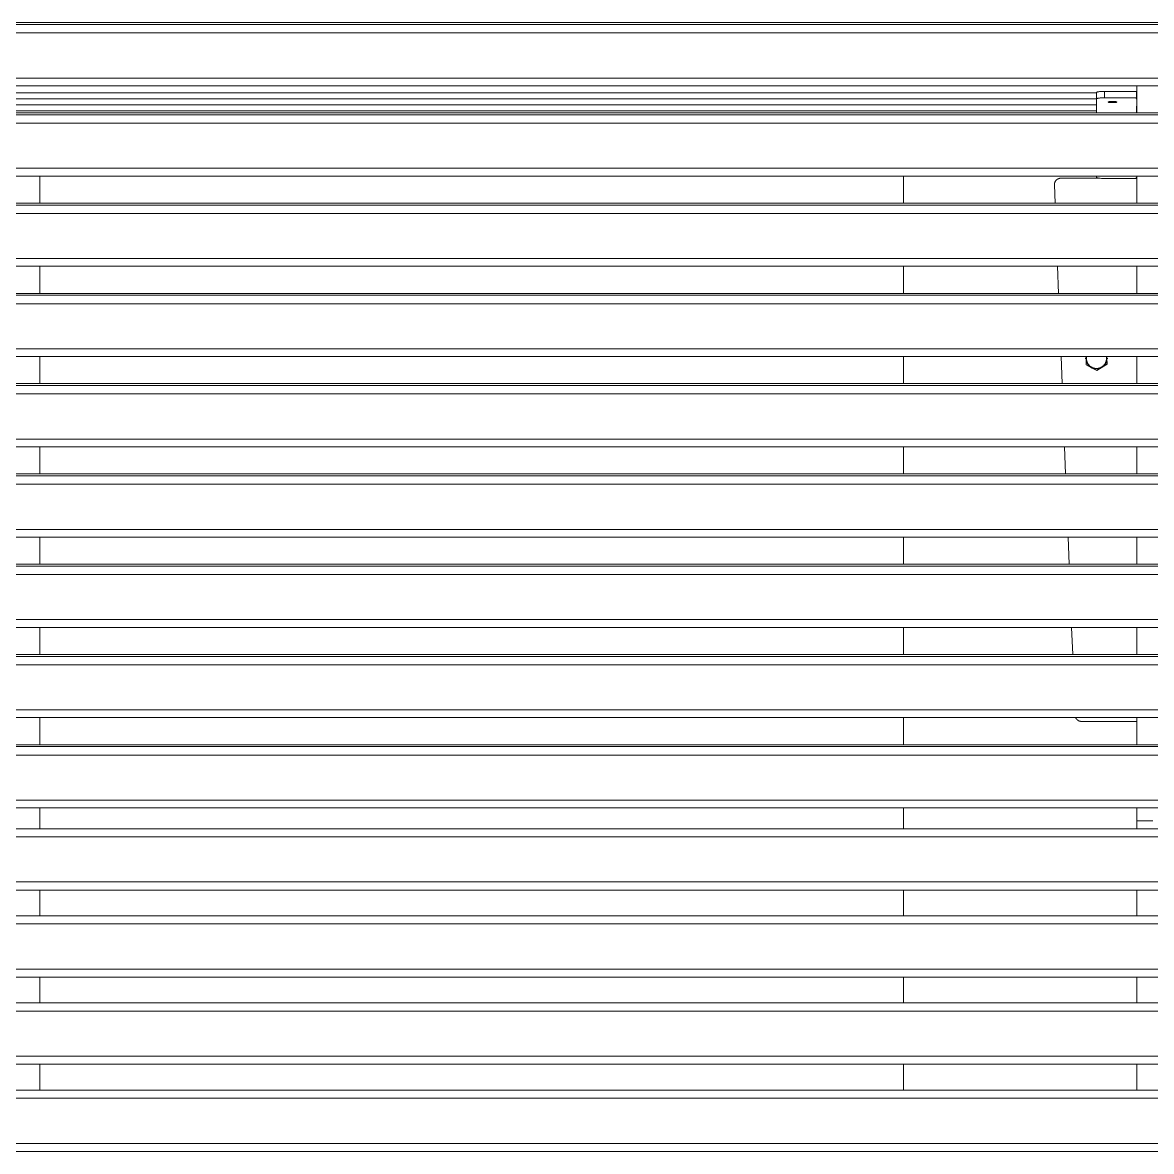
# Model space of a CAD drawing. Header units: millimetres. Extents: x -30 to 4992, y -440 to 3111.
# Drawn here: x 347 to 1047, y 1507 to 2206 of the extents above; entities that cross this region are included whole.
import ezdxf

# ---------------------------------------------------------------- set-up
doc = ezdxf.new("R2010")
doc.units = ezdxf.units.MM
doc.layers.add('ZANO_R', color=7, linetype='Continuous', lineweight=0)

msp = doc.modelspace()

# ---------------------------------------------------------------- linework, layer by layer
at = {"layer": 'ZANO_R'}
for p, q in [((148.02, 2206.3), (1938.02, 2206.3)), ((1938.02, 2206.29), (148.02, 2206.29)), ((148.02, 2205.11), (1938.02, 2205.11)), ((1938.02, 2199.9), (148.02, 2199.9)), ((148.02, 2171.93), (1938.02, 2171.93)), ((1938.02, 2167.15), (148.02, 2167.15)), ((1938.02, 2167.14), (148.02, 2167.14)), ((1013.02, 2162.85), (238.02, 2162.85)), ((1013.03, 2163.01), (1013.02, 2163.01)), ((1013.02, 2163.01), (1013.02, 2163)), ((1013.02, 2163), (1013.02, 2163)), ((1013.02, 2163), (1013.02, 2163)), ((1013.02, 2163), (1013.02, 2162.99)), ((1013.02, 2162.99), (1013.02, 2162.99)), ((1013.02, 2162.99), (1013.02, 2162.98)), ((1013.02, 2162.98), (1013.02, 2162.98)), ((1013.02, 2162.98), (1013.02, 2162.98)), ((1013.02, 2162.98), (1013.02, 2162.97)), ((1013.02, 2162.97), (1013.02, 2162.97)), ((1013.02, 2162.97), (1013.02, 2159.02)), ((1013.04, 2163.03), (1013.03, 2163.03)), ((1013.03, 2163.03), (1013.03, 2163.02)), ((1013.03, 2163.02), (1013.03, 2163.02)), ((1013.03, 2163.02), (1013.03, 2163.01)), ((1013.03, 2163.01), (1013.03, 2163.01)), ((1013.05, 2163.04), (1013.04, 2163.04)), ((1013.04, 2163.04), (1013.04, 2163.04)), ((1013.04, 2163.04), (1013.04, 2163.03)), ((1013.04, 2163.03), (1013.04, 2163.03)), ((1013.06, 2163.06), (1013.05, 2163.05)), ((1013.05, 2163.05), (1013.05, 2163.05)), ((1013.05, 2163.05), (1013.05, 2163.04)), ((1013.07, 2163.06), (1013.06, 2163.06)), ((1013.06, 2163.06), (1013.06, 2163.06)), ((1013.08, 2163.08), (1013.07, 2163.07)), ((1013.07, 2163.07), (1013.07, 2163.07)), ((1013.07, 2163.07), (1013.07, 2163.06)), ((1013.09, 2163.08), (1013.08, 2163.08)), ((1013.08, 2163.08), (1013.08, 2163.08)), ((1013.1, 2163.09), (1013.09, 2163.08)), ((1013.11, 2163.1), (1013.1, 2163.09)), ((1013.12, 2163.11), (1013.11, 2163.1)), ((1013.13, 2163.11), (1013.12, 2163.11)), ((1013.15, 2163.12), (1013.13, 2163.11)), ((1013.16, 2163.13), (1013.15, 2163.12)), ((1013.18, 2163.14), (1013.16, 2163.13)), ((1013.19, 2163.15), (1013.18, 2163.14)), ((1013.21, 2163.15), (1013.19, 2163.15)), ((1013.24, 2163.17), (1013.21, 2163.15)), ((1013.28, 2163.18), (1013.24, 2163.17)), ((1013.32, 2163.2), (1013.28, 2163.18)), ((1013.37, 2163.21), (1013.32, 2163.2)), ((1013.41, 2163.23), (1013.37, 2163.21)), ((1013.46, 2163.25), (1013.41, 2163.23)), ((1013.57, 2163.28), (1013.46, 2163.25)), ((1013.7, 2163.3), (1013.57, 2163.28)), ((1013.83, 2163.33), (1013.7, 2163.3)), ((1013.98, 2163.36), (1013.83, 2163.33)), ((1014.13, 2163.39), (1013.98, 2163.36)), ((1014.48, 2163.44), (1014.13, 2163.39)), ((1014.86, 2163.49), (1014.48, 2163.44)), ((1015.28, 2163.53), (1014.86, 2163.49)), ((1016.18, 2163.59), (1015.28, 2163.53)), ((1017.11, 2163.62), (1016.18, 2163.59)), ((1018.02, 2163.63), (1017.11, 2163.62)), ((1037.82, 2163.63), (1018.02, 2163.63)), ((1018.02, 2159.67), (1018.02, 2163.63)), ((1037.82, 2159.67), (1037.82, 2163.63)), ((1037.82, 2163.09), (1037.92, 2163.08)), ((1037.92, 2163.08), (1038.02, 2163.07)), ((1038.02, 2150.34), (1038.02, 2167.15)), ((238.02, 2159.13), (1013.02, 2159.13)), ((1013.02, 2159.08), (238.02, 2159.08)), ((1013.03, 2159.05), (1013.02, 2159.04)), ((1013.02, 2159.04), (1013.02, 2159.04)), ((1013.02, 2159.04), (1013.02, 2159.03)), ((1013.02, 2159.03), (1013.02, 2159.03)), ((1013.02, 2159.03), (1013.02, 2159.03)), ((1013.02, 2159.03), (1013.02, 2159.02)), ((1013.02, 2159.02), (1013.02, 2159.02)), ((1013.02, 2159.02), (1013.02, 2159.02)), ((1013.02, 2159.02), (1013.02, 2159.01)), ((1013.02, 2159.01), (1013.02, 2159.01)), ((1013.02, 2159.01), (1013.02, 2159.01)), ((1013.02, 2159.01), (1013.02, 2150.34)), ((1013.04, 2159.07), (1013.03, 2159.06)), ((1013.03, 2159.06), (1013.03, 2159.06)), ((1013.03, 2159.06), (1013.03, 2159.05)), ((1013.03, 2159.05), (1013.03, 2159.05)), ((1013.03, 2159.05), (1013.03, 2159.05)), ((1013.05, 2159.08), (1013.04, 2159.08)), ((1013.04, 2159.08), (1013.04, 2159.07)), ((1013.04, 2159.07), (1013.04, 2159.07)), ((1013.04, 2159.07), (1013.04, 2159.07)), ((1013.06, 2159.09), (1013.05, 2159.09)), ((1013.05, 2159.09), (1013.05, 2159.08)), ((1013.05, 2159.08), (1013.05, 2159.08)), ((1013.07, 2159.1), (1013.06, 2159.1)), ((1013.06, 2159.1), (1013.06, 2159.09)), ((1013.08, 2159.11), (1013.07, 2159.11)), ((1013.07, 2159.11), (1013.07, 2159.1)), ((1013.07, 2159.1), (1013.07, 2159.1)), ((1013.09, 2159.12), (1013.08, 2159.11)), ((1013.08, 2159.11), (1013.08, 2159.11)), ((1013.1, 2159.13), (1013.09, 2159.12)), ((1013.11, 2159.13), (1013.1, 2159.13)), ((1013.12, 2159.14), (1013.11, 2159.13)), ((1013.13, 2159.15), (1013.12, 2159.14)), ((1013.15, 2159.16), (1013.13, 2159.15)), ((1013.16, 2159.17), (1013.15, 2159.16)), ((1013.18, 2159.17), (1013.16, 2159.17)), ((1013.19, 2159.18), (1013.18, 2159.17)), ((1013.21, 2159.19), (1013.19, 2159.18)), ((1013.24, 2159.2), (1013.21, 2159.19)), ((1013.28, 2159.22), (1013.24, 2159.2)), ((1013.32, 2159.23), (1013.28, 2159.22)), ((1013.37, 2159.25), (1013.32, 2159.23)), ((1013.41, 2159.27), (1013.37, 2159.25)), ((1013.46, 2159.28), (1013.41, 2159.27)), ((1013.57, 2159.31), (1013.46, 2159.28)), ((1013.7, 2159.34), (1013.57, 2159.31)), ((1013.83, 2159.37), (1013.7, 2159.34)), ((1013.98, 2159.4), (1013.83, 2159.37)), ((1014.13, 2159.42), (1013.98, 2159.4)), ((1014.48, 2159.48), (1014.13, 2159.42)), ((1014.86, 2159.52), (1014.48, 2159.48)), ((1015.28, 2159.56), (1014.86, 2159.52)), ((1016.18, 2159.62), (1015.28, 2159.56)), ((1017.11, 2159.66), (1016.18, 2159.62)), ((1018.02, 2159.67), (1017.11, 2159.66)), ((1037.82, 2159.67), (1018.02, 2159.67)), ((1020.32, 2157.04), (1020.32, 2157.05)), ((1020.32, 2157.05), (1020.32, 2157.05)), ((1020.32, 2157.05), (1020.32, 2157.05)), ((1020.32, 2157.05), (1020.32, 2157.05)), ((1020.32, 2157.05), (1020.33, 2157.05)), ((1020.32, 2157.03), (1020.32, 2157.04)), ((1020.32, 2157.04), (1020.32, 2157.04)), ((1020.32, 2157.04), (1020.32, 2157.04)), ((1020.32, 2157.04), (1020.32, 2157.04)), ((1020.32, 2157.04), (1020.32, 2157.04)), ((1020.32, 2157.02), (1020.32, 2157.03)), ((1020.32, 2157.03), (1020.32, 2157.03)), ((1020.32, 2157.03), (1020.32, 2157.03)), ((1020.32, 2157.03), (1020.32, 2157.03)), ((1020.32, 2157.03), (1020.32, 2157.03)), ((1020.32, 2157.01), (1020.32, 2157.02)), ((1020.32, 2157.02), (1020.32, 2157.02)), ((1020.32, 2157.02), (1020.32, 2157.02)), ((1020.32, 2157.02), (1020.32, 2157.02)), ((1020.32, 2157.02), (1020.32, 2157.02)), ((1020.32, 2157), (1020.32, 2157.01)), ((1020.32, 2157.01), (1020.32, 2157.01)), ((1020.32, 2157.01), (1020.32, 2157.01)), ((1020.32, 2157.01), (1020.32, 2157.01)), ((1020.32, 2157.01), (1020.32, 2157.01)), ((1020.33, 2156.99), (1020.32, 2157)), ((1020.32, 2157), (1020.32, 2157)), ((1020.32, 2157), (1020.32, 2157)), ((1020.32, 2157), (1020.32, 2157)), ((1020.32, 2157), (1020.32, 2157)), ((1020.33, 2157.06), (1020.33, 2157.07)), ((1020.33, 2157.07), (1020.34, 2157.07)), ((1020.33, 2157.05), (1020.33, 2157.06)), ((1020.33, 2157.06), (1020.33, 2157.06)), ((1020.33, 2157.06), (1020.33, 2157.06)), ((1020.33, 2157.06), (1020.33, 2157.06)), ((1020.33, 2157.06), (1020.33, 2157.06)), ((1020.33, 2156.98), (1020.33, 2156.99)), ((1020.33, 2156.99), (1020.33, 2156.99)), ((1020.33, 2156.99), (1020.33, 2156.99)), ((1020.33, 2156.99), (1020.33, 2156.99)), ((1020.33, 2156.99), (1020.33, 2156.99)), ((1020.34, 2156.98), (1020.33, 2156.98)), ((1020.33, 2156.98), (1020.33, 2156.98)), ((1020.34, 2157.07), (1020.35, 2157.08)), ((1020.34, 2157.07), (1020.34, 2157.07)), ((1020.34, 2157.07), (1020.34, 2157.07)), ((1020.34, 2157.07), (1020.34, 2157.07)), ((1020.34, 2156.97), (1020.34, 2156.98)), ((1020.34, 2156.98), (1020.34, 2156.98)), ((1020.34, 2156.98), (1020.34, 2156.98)), ((1020.35, 2156.97), (1020.34, 2156.97)), ((1020.35, 2157.08), (1020.36, 2157.09)), ((1020.35, 2157.08), (1020.35, 2157.08)), ((1020.35, 2157.08), (1020.35, 2157.08)), ((1020.35, 2157.08), (1020.35, 2157.08)), ((1020.35, 2156.96), (1020.35, 2156.97)), ((1020.35, 2156.97), (1020.35, 2156.97)), ((1020.35, 2156.97), (1020.35, 2156.97)), ((1020.36, 2156.96), (1020.35, 2156.96)), ((1020.36, 2157.09), (1020.36, 2157.09)), ((1020.36, 2157.09), (1020.37, 2157.09)), ((1020.37, 2156.95), (1020.36, 2156.96)), ((1020.36, 2156.96), (1020.36, 2156.96)), ((1020.37, 2157.09), (1020.37, 2157.1)), ((1020.37, 2157.1), (1020.38, 2157.1)), ((1020.38, 2156.95), (1020.37, 2156.95)), ((1020.37, 2156.95), (1020.37, 2156.95)), ((1020.38, 2157.1), (1020.39, 2157.11)), ((1020.39, 2156.94), (1020.38, 2156.95)), ((1020.39, 2157.11), (1020.39, 2157.11)), ((1020.39, 2157.11), (1020.4, 2157.11)), ((1020.4, 2156.93), (1020.39, 2156.94)), ((1020.39, 2156.94), (1020.39, 2156.94)), ((1020.4, 2157.11), (1020.41, 2157.12)), ((1020.41, 2156.93), (1020.4, 2156.93)), ((1020.41, 2157.12), (1020.42, 2157.12)), ((1020.42, 2156.93), (1020.41, 2156.93)), ((1020.42, 2157.12), (1020.44, 2157.13)), ((1020.44, 2156.92), (1020.42, 2156.93)), ((1020.44, 2157.13), (1020.46, 2157.14)), ((1020.46, 2156.91), (1020.44, 2156.92)), ((1020.46, 2157.14), (1020.48, 2157.15)), ((1020.48, 2156.9), (1020.46, 2156.91)), ((1020.48, 2157.15), (1020.51, 2157.16)), ((1020.51, 2156.89), (1020.48, 2156.9)), ((1020.51, 2157.16), (1020.53, 2157.16)), ((1020.53, 2156.88), (1020.51, 2156.89)), ((1020.53, 2157.16), (1020.56, 2157.17)), ((1020.56, 2156.88), (1020.53, 2156.88)), ((1020.56, 2157.17), (1020.62, 2157.19)), ((1020.62, 2156.86), (1020.56, 2156.88)), ((1020.62, 2157.19), (1020.68, 2157.2)), ((1020.68, 2156.84), (1020.62, 2156.86)), ((1020.68, 2157.2), (1020.76, 2157.22)), ((1020.76, 2156.83), (1020.68, 2156.84)), ((1020.76, 2157.22), (1020.83, 2157.24)), ((1020.83, 2156.81), (1020.76, 2156.83)), ((1020.83, 2157.24), (1020.92, 2157.25)), ((1020.92, 2156.8), (1020.83, 2156.81)), ((1020.92, 2157.25), (1021.11, 2157.28)), ((1021.11, 2156.77), (1020.92, 2156.8)), ((1021.11, 2157.28), (1021.31, 2157.3)), ((1021.31, 2156.75), (1021.11, 2156.77)), ((1021.31, 2157.3), (1021.54, 2157.32)), ((1021.54, 2156.72), (1021.31, 2156.75)), ((1021.54, 2157.32), (1022.02, 2157.36)), ((1022.02, 2156.69), (1021.54, 2156.72)), ((1022.02, 2157.36), (1022.52, 2157.38)), ((1022.52, 2156.67), (1022.02, 2156.69)), ((1022.52, 2157.38), (1023.02, 2157.38)), ((1023.02, 2156.66), (1022.52, 2156.67)), ((1023.02, 2157.38), (1023.51, 2157.38)), ((1023.02, 2156.66), (1023.02, 2157.38)), ((1023.51, 2156.67), (1023.02, 2156.66)), ((1023.51, 2157.38), (1024.01, 2157.36)), ((1024.01, 2156.69), (1023.51, 2156.67)), ((1024.01, 2157.36), (1024.49, 2157.32)), ((1024.49, 2156.72), (1024.01, 2156.69)), ((1024.49, 2157.32), (1024.72, 2157.3)), ((1024.72, 2156.75), (1024.49, 2156.72)), ((1024.72, 2157.3), (1024.93, 2157.28)), ((1024.93, 2156.77), (1024.72, 2156.75)), ((1024.93, 2157.28), (1025.11, 2157.25)), ((1025.11, 2156.8), (1024.93, 2156.77)), ((1025.11, 2157.25), (1025.2, 2157.24)), ((1025.2, 2156.81), (1025.11, 2156.8)), ((1025.2, 2157.24), (1025.28, 2157.22)), ((1025.28, 2156.83), (1025.2, 2156.81)), ((1025.28, 2157.22), (1025.35, 2157.2)), ((1025.35, 2156.84), (1025.28, 2156.83)), ((1025.35, 2157.2), (1025.41, 2157.19)), ((1025.41, 2156.86), (1025.35, 2156.84)), ((1025.41, 2157.19), (1025.47, 2157.17)), ((1025.47, 2156.88), (1025.41, 2156.86)), ((1025.47, 2157.17), (1025.5, 2157.16)), ((1025.5, 2156.88), (1025.47, 2156.88)), ((1025.5, 2157.16), (1025.53, 2157.16)), ((1025.53, 2156.89), (1025.5, 2156.88)), ((1025.53, 2157.16), (1025.55, 2157.15)), ((1025.55, 2156.9), (1025.53, 2156.89)), ((1025.55, 2157.15), (1025.57, 2157.14)), ((1025.57, 2156.91), (1025.55, 2156.9)), ((1025.57, 2157.14), (1025.59, 2157.13)), ((1025.59, 2156.92), (1025.57, 2156.91)), ((1025.59, 2157.13), (1025.61, 2157.12)), ((1025.61, 2156.93), (1025.59, 2156.92)), ((1025.61, 2157.12), (1025.62, 2157.12)), ((1025.62, 2156.93), (1025.61, 2156.93)), ((1025.62, 2157.12), (1025.63, 2157.11)), ((1025.63, 2156.93), (1025.62, 2156.93)), ((1025.63, 2157.11), (1025.64, 2157.11)), ((1025.64, 2156.94), (1025.63, 2156.93)), ((1025.64, 2157.11), (1025.64, 2157.11)), ((1025.64, 2157.11), (1025.65, 2157.1)), ((1025.65, 2156.95), (1025.64, 2156.94)), ((1025.64, 2156.94), (1025.64, 2156.94)), ((1025.65, 2157.1), (1025.66, 2157.1)), ((1025.66, 2156.95), (1025.65, 2156.95)), ((1025.66, 2157.1), (1025.66, 2157.09)), ((1025.66, 2157.09), (1025.67, 2157.09)), ((1025.67, 2156.96), (1025.66, 2156.95)), ((1025.66, 2156.95), (1025.66, 2156.95)), ((1025.67, 2157.09), (1025.68, 2157.09)), ((1025.68, 2156.96), (1025.67, 2156.96)), ((1025.68, 2157.09), (1025.68, 2157.08)), ((1025.68, 2157.08), (1025.68, 2157.08)), ((1025.68, 2157.08), (1025.68, 2157.08)), ((1025.68, 2157.08), (1025.69, 2157.08)), ((1025.69, 2156.97), (1025.68, 2156.97)), ((1025.68, 2156.97), (1025.68, 2156.97)), ((1025.68, 2156.97), (1025.68, 2156.96)), ((1025.68, 2156.96), (1025.68, 2156.96)), ((1025.69, 2157.08), (1025.69, 2157.07)), ((1025.69, 2157.07), (1025.69, 2157.07)), ((1025.69, 2157.07), (1025.69, 2157.07)), ((1025.69, 2157.07), (1025.69, 2157.07)), ((1025.69, 2157.07), (1025.7, 2157.07)), ((1025.7, 2156.98), (1025.69, 2156.98)), ((1025.69, 2156.98), (1025.69, 2156.98)), ((1025.69, 2156.98), (1025.69, 2156.98)), ((1025.69, 2156.98), (1025.69, 2156.97)), ((1025.69, 2156.97), (1025.69, 2156.97)), ((1025.7, 2157.07), (1025.7, 2157.06)), ((1025.7, 2157.06), (1025.7, 2157.06)), ((1025.7, 2157.06), (1025.7, 2157.06)), ((1025.7, 2157.06), (1025.7, 2157.06)), ((1025.7, 2157.06), (1025.7, 2157.06)), ((1025.7, 2157.06), (1025.71, 2157.05)), ((1025.71, 2156.99), (1025.7, 2156.99)), ((1025.7, 2156.99), (1025.7, 2156.99)), ((1025.7, 2156.99), (1025.7, 2156.99)), ((1025.7, 2156.99), (1025.7, 2156.99)), ((1025.7, 2156.99), (1025.7, 2156.98)), ((1025.7, 2156.98), (1025.7, 2156.98)), ((1025.71, 2157.05), (1025.71, 2157.05)), ((1025.71, 2157.05), (1025.71, 2157.05)), ((1025.71, 2157.05), (1025.71, 2157.05)), ((1025.71, 2157.05), (1025.71, 2157.05)), ((1025.71, 2157.05), (1025.71, 2157.04)), ((1025.71, 2157.04), (1025.71, 2157.04)), ((1025.71, 2157.04), (1025.71, 2157.04)), ((1025.71, 2157.04), (1025.71, 2157.04)), ((1025.71, 2157.04), (1025.71, 2157.04)), ((1025.71, 2157.04), (1025.71, 2157.03)), ((1025.71, 2157.03), (1025.72, 2157.03)), ((1025.72, 2157.02), (1025.71, 2157.01)), ((1025.71, 2157.01), (1025.71, 2157.01)), ((1025.71, 2157.01), (1025.71, 2157.01)), ((1025.71, 2157.01), (1025.71, 2157.01)), ((1025.71, 2157.01), (1025.71, 2157.01)), ((1025.71, 2157.01), (1025.71, 2157)), ((1025.71, 2157), (1025.71, 2157)), ((1025.71, 2157), (1025.71, 2157)), ((1025.71, 2157), (1025.71, 2157)), ((1025.71, 2157), (1025.71, 2157)), ((1025.71, 2157), (1025.71, 2156.99)), ((1025.72, 2157.03), (1025.72, 2157.03)), ((1025.72, 2157.03), (1025.72, 2157.03)), ((1025.72, 2157.03), (1025.72, 2157.03)), ((1025.72, 2157.03), (1025.72, 2157.02)), ((1025.72, 2157.02), (1025.72, 2157.02)), ((1025.72, 2157.02), (1025.72, 2157.02)), ((1025.72, 2157.02), (1025.72, 2157.02)), ((1025.72, 2157.02), (1025.72, 2157.02)), ((1037.52, 2159.22), (1037.52, 2159.23)), ((1037.52, 2159.23), (1037.52, 2159.23)), ((1037.52, 2159.23), (1037.52, 2159.23)), ((1037.52, 2159.23), (1037.52, 2159.23)), ((1037.52, 2159.23), (1037.52, 2159.23)), ((1037.52, 2159.21), (1037.52, 2159.22)), ((1037.52, 2159.22), (1037.52, 2159.22)), ((1037.52, 2159.22), (1037.52, 2159.22)), ((1037.52, 2159.22), (1037.52, 2159.22)), ((1037.52, 2159.22), (1037.52, 2159.22)), ((1037.52, 2159.22), (1037.52, 2159.22)), ((1037.52, 2159.22), (1037.52, 2159.22)), ((1037.52, 2159.22), (1037.52, 2159.22)), ((1037.52, 2159.22), (1037.52, 2159.22)), ((1037.52, 2159.22), (1037.52, 2159.22)), ((1037.52, 2159.22), (1037.52, 2159.22)), ((1037.52, 2159.22), (1037.52, 2159.22)), ((1037.52, 2159.22), (1037.52, 2159.22)), ((1037.52, 2159.22), (1037.52, 2159.22)), ((1037.52, 2159.22), (1037.52, 2159.22)), ((1037.52, 2159.22), (1037.52, 2159.22)), ((1037.53, 2159.21), (1037.52, 2159.21)), ((1037.52, 2159.21), (1037.52, 2159.21)), ((1037.52, 2159.21), (1037.52, 2159.21)), ((1037.52, 2159.21), (1037.52, 2159.21)), ((1037.52, 2159.21), (1037.52, 2159.21)), ((1037.52, 2159.21), (1037.52, 2159.21)), ((1037.52, 2159.21), (1037.52, 2159.21)), ((1037.53, 2159.23), (1037.53, 2159.24)), ((1037.53, 2159.24), (1037.53, 2159.24)), ((1037.53, 2159.24), (1037.53, 2159.24)), ((1037.53, 2159.24), (1037.53, 2159.24)), ((1037.53, 2159.24), (1037.53, 2159.24)), ((1037.53, 2159.24), (1037.53, 2159.24)), ((1037.53, 2159.24), (1037.54, 2159.24)), ((1037.52, 2159.23), (1037.53, 2159.23)), ((1037.53, 2159.23), (1037.53, 2159.23)), ((1037.53, 2159.23), (1037.53, 2159.23)), ((1037.53, 2159.23), (1037.53, 2159.23)), ((1037.53, 2159.23), (1037.53, 2159.23)), ((1037.53, 2159.23), (1037.53, 2159.23)), ((1037.53, 2159.23), (1037.53, 2159.23)), ((1037.53, 2159.23), (1037.53, 2159.23)), ((1037.53, 2159.23), (1037.53, 2159.23)), ((1037.53, 2159.23), (1037.53, 2159.23)), ((1037.53, 2159.23), (1037.53, 2159.23)), ((1037.53, 2159.2), (1037.53, 2159.21)), ((1037.53, 2159.21), (1037.53, 2159.21)), ((1037.53, 2159.21), (1037.53, 2159.21)), ((1037.53, 2159.21), (1037.53, 2159.21)), ((1037.53, 2159.21), (1037.53, 2159.21)), ((1037.53, 2159.21), (1037.53, 2159.21)), ((1037.53, 2159.21), (1037.53, 2159.21)), ((1037.53, 2159.21), (1037.53, 2159.21)), ((1037.53, 2159.21), (1037.53, 2159.21)), ((1037.54, 2159.2), (1037.53, 2159.2)), ((1037.53, 2159.2), (1037.53, 2159.2)), ((1037.53, 2159.2), (1037.53, 2159.2)), ((1037.53, 2159.2), (1037.53, 2159.2)), ((1037.53, 2159.2), (1037.53, 2159.2)), ((1037.53, 2159.2), (1037.53, 2159.2)), ((1037.53, 2159.2), (1037.53, 2159.2)), ((1037.53, 2159.2), (1037.53, 2159.2)), ((1037.54, 2159.24), (1037.54, 2159.25)), ((1037.54, 2159.25), (1037.54, 2159.25)), ((1037.54, 2159.25), (1037.55, 2159.25)), ((1037.54, 2159.24), (1037.54, 2159.24)), ((1037.54, 2159.24), (1037.54, 2159.24)), ((1037.54, 2159.24), (1037.54, 2159.24)), ((1037.54, 2159.19), (1037.54, 2159.2)), ((1037.54, 2159.2), (1037.54, 2159.2)), ((1037.54, 2159.2), (1037.54, 2159.2)), ((1037.55, 2159.19), (1037.54, 2159.19)), ((1037.54, 2159.19), (1037.54, 2159.19)), ((1037.54, 2159.19), (1037.54, 2159.19)), ((1037.55, 2159.25), (1037.55, 2159.25)), ((1037.55, 2159.25), (1037.55, 2159.25)), ((1037.55, 2159.25), (1037.55, 2159.25)), ((1037.55, 2159.25), (1037.56, 2159.25)), ((1037.56, 2159.18), (1037.55, 2159.19)), ((1037.55, 2159.19), (1037.55, 2159.19)), ((1037.55, 2159.19), (1037.55, 2159.19)), ((1037.55, 2159.19), (1037.55, 2159.19)), ((1037.56, 2159.25), (1037.57, 2159.26)), ((1037.57, 2159.18), (1037.56, 2159.18)), ((1037.56, 2159.18), (1037.56, 2159.18)), ((1037.57, 2159.26), (1037.57, 2159.26)), ((1037.57, 2159.26), (1037.58, 2159.26)), ((1037.58, 2159.17), (1037.57, 2159.18)), ((1037.57, 2159.18), (1037.57, 2159.18)), ((1037.58, 2159.26), (1037.6, 2159.27)), ((1037.58, 2159.26), (1037.58, 2159.26)), ((1037.59, 2159.17), (1037.58, 2159.17)), ((1037.6, 2159.17), (1037.59, 2159.17)), ((1037.6, 2159.27), (1037.61, 2159.27)), ((1037.61, 2159.16), (1037.6, 2159.17)), ((1037.61, 2159.27), (1037.63, 2159.28)), ((1037.63, 2159.16), (1037.61, 2159.16)), ((1037.63, 2159.28), (1037.64, 2159.28)), ((1037.65, 2159.15), (1037.63, 2159.16)), ((1037.64, 2159.28), (1037.66, 2159.29)), ((1037.67, 2159.15), (1037.65, 2159.15)), ((1037.66, 2159.29), (1037.68, 2159.29)), ((1037.71, 2159.14), (1037.67, 2159.15)), ((1037.68, 2159.29), (1037.72, 2159.3)), ((1037.76, 2159.13), (1037.71, 2159.14)), ((1037.72, 2159.3), (1037.77, 2159.31)), ((1037.82, 2159.12), (1037.76, 2159.13)), ((1037.77, 2159.31), (1037.82, 2159.31)), ((1037.82, 2159.31), (1037.82, 2159.67)), ((1037.88, 2159.12), (1037.82, 2159.12)), ((1038.02, 2159.1), (1037.88, 2159.12)), ((148.02, 2150.35), (1938.02, 2150.35)), ((1938.02, 2150.34), (148.02, 2150.34)), ((148.02, 2149.16), (1938.02, 2149.16)), ((1013.02, 2155.4), (238.02, 2155.4)), ((238.02, 2151.68), (1013.02, 2151.68)), ((1013.02, 2151.64), (238.02, 2151.64)), ((1037.52, 2154.3), (1037.52, 2154.31)), ((1037.52, 2154.29), (1037.52, 2154.3)), ((1037.52, 2154.3), (1037.52, 2154.3)), ((1037.52, 2154.3), (1037.52, 2154.3)), ((1037.52, 2154.3), (1037.52, 2154.3)), ((1037.52, 2154.3), (1037.52, 2154.3)), ((1037.52, 2154.3), (1037.52, 2154.3)), ((1037.52, 2154.3), (1037.52, 2154.3)), ((1037.52, 2154.3), (1037.52, 2154.3)), ((1037.52, 2154.3), (1037.52, 2154.3)), ((1037.52, 2154.3), (1037.52, 2154.3)), ((1037.52, 2154.3), (1037.52, 2154.3)), ((1037.52, 2154.3), (1037.52, 2154.3)), ((1037.53, 2154.29), (1037.52, 2154.29)), ((1037.52, 2154.29), (1037.52, 2154.29)), ((1037.52, 2154.29), (1037.52, 2154.29)), ((1037.52, 2154.29), (1037.52, 2154.29)), ((1037.52, 2154.29), (1037.52, 2154.29)), ((1037.52, 2154.29), (1037.52, 2154.29)), ((1037.52, 2154.29), (1037.52, 2154.29)), ((1037.52, 2154.29), (1037.52, 2154.29)), ((1037.52, 2154.29), (1037.52, 2154.29)), ((1037.53, 2154.31), (1037.53, 2154.32)), ((1037.53, 2154.32), (1037.53, 2154.32)), ((1037.53, 2154.32), (1037.53, 2154.32)), ((1037.53, 2154.32), (1037.54, 2154.32)), ((1037.52, 2154.31), (1037.53, 2154.31)), ((1037.53, 2154.31), (1037.53, 2154.31)), ((1037.53, 2154.31), (1037.53, 2154.31)), ((1037.53, 2154.31), (1037.53, 2154.31)), ((1037.53, 2154.31), (1037.53, 2154.31)), ((1037.53, 2154.31), (1037.53, 2154.31)), ((1037.53, 2154.31), (1037.53, 2154.31)), ((1037.53, 2154.31), (1037.53, 2154.31)), ((1037.53, 2154.31), (1037.53, 2154.31)), ((1037.53, 2154.31), (1037.53, 2154.31)), ((1037.53, 2154.31), (1037.53, 2154.31)), ((1037.53, 2154.31), (1037.53, 2154.31)), ((1037.53, 2154.28), (1037.53, 2154.29)), ((1037.53, 2154.29), (1037.53, 2154.29)), ((1037.53, 2154.29), (1037.53, 2154.29)), ((1037.53, 2154.29), (1037.53, 2154.29)), ((1037.54, 2154.28), (1037.53, 2154.28)), ((1037.53, 2154.28), (1037.53, 2154.28)), ((1037.53, 2154.28), (1037.53, 2154.28)), ((1037.53, 2154.28), (1037.53, 2154.28)), ((1037.53, 2154.28), (1037.53, 2154.28)), ((1037.53, 2154.28), (1037.53, 2154.28)), ((1037.53, 2154.28), (1037.53, 2154.28)), ((1037.53, 2154.28), (1037.53, 2154.28)), ((1037.53, 2154.28), (1037.53, 2154.28)), ((1037.53, 2154.28), (1037.53, 2154.28)), ((1037.53, 2154.28), (1037.53, 2154.28)), ((1037.54, 2154.32), (1037.55, 2154.33)), ((1037.54, 2154.32), (1037.54, 2154.32)), ((1037.54, 2154.32), (1037.54, 2154.32)), ((1037.54, 2154.32), (1037.54, 2154.32)), ((1037.54, 2154.32), (1037.54, 2154.32)), ((1037.54, 2154.32), (1037.54, 2154.32)), ((1037.54, 2154.27), (1037.54, 2154.28)), ((1037.55, 2154.27), (1037.54, 2154.27)), ((1037.54, 2154.27), (1037.54, 2154.27)), ((1037.54, 2154.27), (1037.54, 2154.27)), ((1037.54, 2154.27), (1037.54, 2154.27)), ((1037.55, 2154.33), (1037.55, 2154.33)), ((1037.55, 2154.33), (1037.55, 2154.33)), ((1037.55, 2154.33), (1037.56, 2154.33)), ((1037.55, 2154.26), (1037.55, 2154.27)), ((1037.55, 2154.27), (1037.55, 2154.27)), ((1037.55, 2154.27), (1037.55, 2154.27)), ((1037.56, 2154.26), (1037.55, 2154.26)), ((1037.56, 2154.33), (1037.57, 2154.34)), ((1037.56, 2154.33), (1037.56, 2154.33)), ((1037.57, 2154.26), (1037.56, 2154.26)), ((1037.56, 2154.26), (1037.56, 2154.26)), ((1037.56, 2154.26), (1037.56, 2154.26)), ((1037.57, 2154.34), (1037.57, 2154.34)), ((1037.57, 2154.34), (1037.58, 2154.34)), ((1037.58, 2154.25), (1037.57, 2154.26)), ((1037.58, 2154.34), (1037.59, 2154.34)), ((1037.59, 2154.25), (1037.58, 2154.25)), ((1037.59, 2154.34), (1037.6, 2154.35)), ((1037.6, 2154.24), (1037.59, 2154.25)), ((1037.59, 2154.25), (1037.59, 2154.25)), ((1037.6, 2154.35), (1037.61, 2154.35)), ((1037.61, 2154.24), (1037.6, 2154.24)), ((1037.61, 2154.35), (1037.62, 2154.35)), ((1037.63, 2154.24), (1037.61, 2154.24)), ((1037.62, 2154.35), (1037.64, 2154.36)), ((1037.65, 2154.23), (1037.63, 2154.24)), ((1037.64, 2154.36), (1037.66, 2154.36)), ((1037.68, 2154.23), (1037.65, 2154.23)), ((1037.66, 2154.36), (1037.68, 2154.37)), ((1037.68, 2154.37), (1037.71, 2154.37)), ((1037.7, 2154.22), (1037.68, 2154.23)), ((1037.76, 2154.21), (1037.7, 2154.22)), ((1037.71, 2154.37), (1037.76, 2154.38)), ((1037.76, 2154.38), (1037.82, 2154.39)), ((1037.82, 2154.2), (1037.76, 2154.21)), ((1037.82, 2154.39), (1037.92, 2154.4)), ((1037.82, 2154.2), (1037.82, 2154.39)), ((1037.82, 2150.34), (1037.82, 2154.2)), ((1037.82, 2151.68), (1038.02, 2151.68)), ((1038.02, 2151.64), (1037.82, 2151.64)), ((1037.92, 2154.4), (1038.02, 2154.41)), ((1938.02, 2143.95), (148.02, 2143.95)), ((148.02, 2115.98), (1938.02, 2115.98)), ((1938.02, 2111.2), (148.02, 2111.2)), ((1938.02, 2111.19), (148.02, 2111.19)), ((358, 2094.39), (358, 2111.2)), ((893.28, 2094.39), (893.28, 2111.2)), ((986.98, 2106.51), (987.01, 2106.64)), ((987.01, 2106.64), (987.04, 2106.78)), ((987.04, 2106.78), (987.07, 2106.91)), ((987.07, 2106.91), (987.11, 2107.04)), ((987.11, 2107.04), (987.16, 2107.17)), ((987.16, 2107.17), (987.2, 2107.3)), ((987.2, 2107.3), (987.26, 2107.42)), ((987.26, 2107.42), (987.31, 2107.55)), ((987.31, 2107.55), (987.37, 2107.67)), ((987.37, 2107.67), (987.44, 2107.79)), ((987.44, 2107.79), (987.51, 2107.91)), ((987.51, 2107.91), (987.58, 2108.02)), ((987.58, 2108.02), (987.66, 2108.14)), ((987.66, 2108.14), (987.74, 2108.25)), ((987.74, 2108.25), (987.82, 2108.35)), ((987.82, 2108.35), (987.91, 2108.46)), ((987.91, 2108.46), (988, 2108.56)), ((988, 2108.56), (988.1, 2108.66)), ((988.1, 2108.66), (988.19, 2108.75)), ((988.19, 2108.75), (988.3, 2108.84)), ((988.3, 2108.84), (988.4, 2108.93)), ((988.4, 2108.93), (988.51, 2109.02)), ((988.51, 2109.02), (988.62, 2109.1)), ((988.62, 2109.1), (988.73, 2109.17)), ((988.73, 2109.17), (988.85, 2109.25)), ((988.85, 2109.25), (988.96, 2109.32)), ((988.96, 2109.32), (989.08, 2109.38)), ((989.08, 2109.38), (989.21, 2109.44)), ((989.21, 2109.44), (989.33, 2109.5)), ((989.33, 2109.5), (989.46, 2109.55)), ((989.46, 2109.55), (989.59, 2109.6)), ((989.59, 2109.6), (989.71, 2109.64)), ((989.71, 2109.64), (989.85, 2109.68)), ((989.85, 2109.68), (989.98, 2109.71)), ((989.98, 2109.71), (990.11, 2109.74)), ((990.11, 2109.74), (990.25, 2109.77)), ((990.25, 2109.77), (990.38, 2109.79)), ((990.38, 2109.79), (990.52, 2109.81)), ((990.52, 2109.81), (990.65, 2109.82)), ((990.65, 2109.82), (990.79, 2109.83)), ((990.79, 2109.83), (990.92, 2109.83)), ((1015.02, 2109.83), (990.92, 2109.83)), ((1013.02, 2111.2), (1013.02, 2110.36)), ((1013.02, 2110.36), (1013.02, 2110.36)), ((1013.02, 2110.36), (1013.02, 2110.35)), ((1013.02, 2110.35), (1013.02, 2110.35)), ((1013.02, 2110.35), (1013.02, 2110.35)), ((1013.02, 2110.35), (1013.02, 2110.34)), ((1013.02, 2110.34), (1013.02, 2110.34)), ((1013.02, 2110.34), (1013.02, 2110.33)), ((1013.02, 2110.33), (1013.02, 2110.33)), ((1013.02, 2110.33), (1013.02, 2110.33)), ((1013.02, 2110.33), (1013.02, 2110.32)), ((1013.02, 2110.32), (1013.03, 2110.32)), ((1013.03, 2110.32), (1013.03, 2110.32)), ((1013.03, 2110.32), (1013.03, 2110.31)), ((1013.03, 2110.31), (1013.03, 2110.31)), ((1013.03, 2110.31), (1013.03, 2110.3)), ((1013.03, 2110.3), (1013.04, 2110.3)), ((1013.04, 2110.3), (1013.04, 2110.3)), ((1013.04, 2110.3), (1013.04, 2110.29)), ((1013.04, 2110.29), (1013.04, 2110.29)), ((1013.04, 2110.29), (1013.05, 2110.29)), ((1013.05, 2110.29), (1013.05, 2110.28)), ((1013.05, 2110.28), (1013.05, 2110.28)), ((1013.05, 2110.28), (1013.06, 2110.27)), ((1013.06, 2110.27), (1013.06, 2110.27)), ((1013.06, 2110.27), (1013.07, 2110.27)), ((1013.07, 2110.27), (1013.07, 2110.26)), ((1013.07, 2110.26), (1013.07, 2110.26)), ((1013.07, 2110.26), (1013.08, 2110.26)), ((1013.08, 2110.26), (1013.08, 2110.25)), ((1013.08, 2110.25), (1013.09, 2110.25)), ((1013.09, 2110.25), (1013.1, 2110.24)), ((1013.1, 2110.24), (1013.11, 2110.23)), ((1013.11, 2110.23), (1013.12, 2110.22)), ((1013.12, 2110.22), (1013.13, 2110.22)), ((1013.13, 2110.22), (1013.15, 2110.21)), ((1013.15, 2110.21), (1013.16, 2110.2)), ((1013.16, 2110.2), (1013.18, 2110.19)), ((1013.18, 2110.19), (1013.19, 2110.19)), ((1013.19, 2110.19), (1013.21, 2110.18)), ((1013.21, 2110.18), (1013.24, 2110.16)), ((1013.24, 2110.16), (1013.28, 2110.15)), ((1013.28, 2110.15), (1013.32, 2110.13)), ((1013.32, 2110.13), (1013.37, 2110.12)), ((1013.37, 2110.12), (1013.41, 2110.1)), ((1013.41, 2110.1), (1013.46, 2110.09)), ((1013.46, 2110.09), (1013.57, 2110.06)), ((1013.57, 2110.06), (1013.7, 2110.03)), ((1013.7, 2110.03), (1013.83, 2110)), ((1013.83, 2110), (1013.98, 2109.97)), ((1013.98, 2109.97), (1014.13, 2109.94)), ((1014.13, 2109.94), (1014.48, 2109.89)), ((1014.48, 2109.89), (1014.86, 2109.84)), ((1014.86, 2109.84), (1015.28, 2109.8)), ((1015.28, 2109.8), (1016.18, 2109.74)), ((1016.18, 2109.74), (1017.11, 2109.71)), ((1017.11, 2109.71), (1018.02, 2109.7)), ((1018.02, 2109.7), (1037.82, 2109.7)), ((1037.52, 2110.15), (1037.52, 2110.16)), ((1037.52, 2110.14), (1037.52, 2110.15)), ((1037.52, 2110.15), (1037.52, 2110.15)), ((1037.52, 2110.15), (1037.52, 2110.15)), ((1037.52, 2110.15), (1037.52, 2110.15)), ((1037.52, 2110.15), (1037.52, 2110.15)), ((1037.52, 2110.15), (1037.52, 2110.15)), ((1037.52, 2110.15), (1037.52, 2110.15)), ((1037.52, 2110.15), (1037.52, 2110.15)), ((1037.52, 2110.15), (1037.52, 2110.15)), ((1037.52, 2110.15), (1037.52, 2110.15)), ((1037.52, 2110.15), (1037.52, 2110.15)), ((1037.52, 2110.15), (1037.52, 2110.15)), ((1037.52, 2110.14), (1037.52, 2110.14)), ((1037.52, 2110.14), (1037.52, 2110.14)), ((1037.52, 2110.14), (1037.52, 2110.14)), ((1037.52, 2110.14), (1037.52, 2110.14)), ((1037.52, 2110.14), (1037.52, 2110.14)), ((1037.52, 2110.14), (1037.52, 2110.14)), ((1037.52, 2110.14), (1037.52, 2110.14)), ((1037.53, 2110.16), (1037.53, 2110.17)), ((1037.53, 2110.17), (1037.53, 2110.17)), ((1037.53, 2110.17), (1037.53, 2110.17)), ((1037.53, 2110.17), (1037.54, 2110.17)), ((1037.52, 2110.16), (1037.53, 2110.16)), ((1037.53, 2110.16), (1037.53, 2110.16)), ((1037.53, 2110.16), (1037.53, 2110.16)), ((1037.53, 2110.16), (1037.53, 2110.16)), ((1037.53, 2110.16), (1037.53, 2110.16)), ((1037.53, 2110.16), (1037.53, 2110.16)), ((1037.53, 2110.16), (1037.53, 2110.16)), ((1037.53, 2110.16), (1037.53, 2110.16)), ((1037.53, 2110.16), (1037.53, 2110.16)), ((1037.53, 2110.16), (1037.53, 2110.16)), ((1037.53, 2110.16), (1037.53, 2110.16)), ((1037.53, 2110.13), (1037.53, 2110.14)), ((1037.53, 2110.14), (1037.53, 2110.14)), ((1037.53, 2110.14), (1037.53, 2110.14)), ((1037.53, 2110.14), (1037.52, 2110.14)), ((1037.54, 2110.13), (1037.53, 2110.13)), ((1037.53, 2110.13), (1037.53, 2110.13)), ((1037.53, 2110.13), (1037.53, 2110.13)), ((1037.53, 2110.13), (1037.53, 2110.13)), ((1037.53, 2110.13), (1037.53, 2110.13)), ((1037.53, 2110.13), (1037.53, 2110.13)), ((1037.53, 2110.13), (1037.53, 2110.13)), ((1037.53, 2110.13), (1037.53, 2110.13)), ((1037.53, 2110.13), (1037.53, 2110.13)), ((1037.53, 2110.13), (1037.53, 2110.13)), ((1037.53, 2110.13), (1037.53, 2110.13)), ((1037.54, 2110.17), (1037.55, 2110.18)), ((1037.54, 2110.17), (1037.54, 2110.17)), ((1037.54, 2110.17), (1037.54, 2110.17)), ((1037.54, 2110.17), (1037.54, 2110.17)), ((1037.54, 2110.17), (1037.54, 2110.17)), ((1037.54, 2110.17), (1037.54, 2110.17)), ((1037.54, 2110.12), (1037.54, 2110.13)), ((1037.55, 2110.12), (1037.54, 2110.12)), ((1037.54, 2110.12), (1037.54, 2110.12)), ((1037.54, 2110.12), (1037.54, 2110.12)), ((1037.54, 2110.12), (1037.54, 2110.12)), ((1037.54, 2110.12), (1037.54, 2110.12)), ((1037.55, 2110.18), (1037.55, 2110.18)), ((1037.55, 2110.18), (1037.55, 2110.18)), ((1037.55, 2110.18), (1037.56, 2110.18)), ((1037.55, 2110.11), (1037.55, 2110.12)), ((1037.55, 2110.12), (1037.55, 2110.12)), ((1037.56, 2110.11), (1037.55, 2110.11)), ((1037.56, 2110.18), (1037.57, 2110.19)), ((1037.56, 2110.18), (1037.56, 2110.18)), ((1037.56, 2110.18), (1037.56, 2110.18)), ((1037.57, 2110.11), (1037.56, 2110.11)), ((1037.56, 2110.11), (1037.56, 2110.11)), ((1037.56, 2110.11), (1037.56, 2110.11)), ((1037.57, 2110.19), (1037.58, 2110.19)), ((1037.58, 2110.1), (1037.57, 2110.11)), ((1037.58, 2110.19), (1037.59, 2110.19)), ((1037.59, 2110.1), (1037.58, 2110.1)), ((1037.59, 2110.19), (1037.6, 2110.2)), ((1037.6, 2110.1), (1037.59, 2110.1)), ((1037.6, 2110.2), (1037.61, 2110.2)), ((1037.61, 2110.09), (1037.6, 2110.1)), ((1037.61, 2110.2), (1037.63, 2110.21)), ((1037.63, 2110.09), (1037.61, 2110.09)), ((1037.63, 2110.21), (1037.65, 2110.21)), ((1037.65, 2110.08), (1037.63, 2110.09)), ((1037.65, 2110.21), (1037.67, 2110.22)), ((1037.67, 2110.08), (1037.65, 2110.08)), ((1037.67, 2110.22), (1037.7, 2110.22)), ((1037.7, 2110.07), (1037.67, 2110.08)), ((1037.7, 2110.22), (1037.76, 2110.23)), ((1037.76, 2110.06), (1037.7, 2110.07)), ((1037.76, 2110.23), (1037.82, 2110.24)), ((1037.82, 2110.05), (1037.76, 2110.06)), ((1037.82, 2110.24), (1037.92, 2110.25)), ((1037.82, 2110.05), (1037.82, 2110.24)), ((1037.82, 2109.7), (1037.82, 2110.05)), ((1038.02, 2109.83), (1037.82, 2109.83)), ((1037.92, 2110.25), (1038.02, 2110.26)), ((1038.02, 2094.39), (1038.02, 2111.2)), ((986.92, 2105.83), (986.93, 2105.97)), ((986.92, 2105.83), (986.93, 2105.75)), ((986.93, 2106.1), (986.95, 2106.24)), ((986.93, 2105.97), (986.93, 2106.1)), ((986.93, 2105.75), (986.93, 2105.67)), ((986.93, 2105.67), (987.37, 2094.39)), ((986.95, 2106.24), (986.96, 2106.37)), ((986.96, 2106.37), (986.98, 2106.51)), ((148.02, 2094.4), (1938.02, 2094.4)), ((1938.02, 2094.39), (148.02, 2094.39)), ((148.02, 2093.21), (1938.02, 2093.21)), ((1938.02, 2088), (148.02, 2088)), ((148.02, 2060.03), (1938.02, 2060.03)), ((1938.02, 2055.25), (148.02, 2055.25)), ((1938.02, 2055.24), (148.02, 2055.24)), ((358, 2038.44), (358, 2055.25)), ((893.28, 2038.44), (893.28, 2055.25)), ((988.89, 2055.25), (989.55, 2038.44)), ((1038.02, 2038.44), (1038.02, 2055.25)), ((148.02, 2038.45), (1938.02, 2038.45)), ((1938.02, 2038.44), (148.02, 2038.44)), ((148.02, 2037.26), (1938.02, 2037.26)), ((1938.02, 2032.05), (148.02, 2032.05)), ((148.02, 2004.08), (1938.02, 2004.08)), ((1938.02, 1999.29), (148.02, 1999.29)), ((1938.02, 1999.3), (358, 1999.3)), ((358, 1982.49), (358, 1999.29)), ((893.28, 1982.49), (893.28, 1999.3)), ((991.07, 1999.3), (991.73, 1982.49)), ((1006.02, 1998.13), (1006.51, 1998.13)), ((1006.46, 1999.29), (1006.52, 1997.87)), ((1006.52, 1998.28), (1006.53, 1998.48)), ((1006.52, 1998.07), (1006.52, 1998.28)), ((1006.52, 1997.87), (1006.52, 1998.07)), ((1006.53, 1997.65), (1006.52, 1997.87)), ((1006.52, 1997.87), (1006.67, 1994.12)), ((1006.53, 1998.48), (1006.54, 1998.69)), ((1006.55, 1997.43), (1006.53, 1997.65)), ((1006.54, 1998.69), (1006.56, 1998.89)), ((1006.58, 1997.21), (1006.55, 1997.43)), ((1006.56, 1998.89), (1006.59, 1999.09)), ((1006.62, 1997), (1006.58, 1997.21)), ((1006.59, 1999.09), (1006.62, 1999.3)), ((1006.66, 1996.78), (1006.62, 1997)), ((1006.71, 1996.57), (1006.66, 1996.78)), ((1006.76, 1996.35), (1006.71, 1996.57)), ((1006.83, 1996.14), (1006.76, 1996.35)), ((1006.79, 1998.66), (1006.77, 1998.45)), ((1006.77, 1998.45), (1006.77, 1998.23)), ((1006.77, 1998.23), (1006.77, 1998.02)), ((1006.77, 1998.02), (1006.77, 1997.81)), ((1006.77, 1997.81), (1006.79, 1997.6)), ((1006.81, 1998.87), (1006.79, 1998.66)), ((1006.79, 1997.6), (1006.81, 1997.38)), ((1006.84, 1999.08), (1006.81, 1998.87)), ((1006.81, 1997.38), (1006.84, 1997.17)), ((1006.9, 1995.94), (1006.83, 1996.14)), ((1006.88, 1999.3), (1006.84, 1999.08)), ((1006.84, 1997.17), (1006.88, 1996.96)), ((1006.88, 1996.96), (1006.92, 1996.75)), ((1006.97, 1995.73), (1006.9, 1995.94)), ((1006.92, 1996.75), (1006.97, 1996.54)), ((1006.97, 1996.54), (1007.03, 1996.34)), ((1007.06, 1995.53), (1006.97, 1995.73)), ((1007.03, 1996.34), (1007.09, 1996.14)), ((1007.15, 1995.33), (1007.06, 1995.53)), ((1007.09, 1996.14), (1007.16, 1995.93)), ((1007.25, 1995.13), (1007.15, 1995.33)), ((1007.16, 1995.93), (1007.24, 1995.74)), ((1007.24, 1995.74), (1007.33, 1995.54)), ((1007.35, 1994.94), (1007.25, 1995.13)), ((1007.33, 1995.54), (1007.42, 1995.35)), ((1007.46, 1994.75), (1007.35, 1994.94)), ((1007.42, 1995.35), (1007.52, 1995.16)), ((1007.58, 1994.56), (1007.46, 1994.75)), ((1007.52, 1995.16), (1007.62, 1994.97)), ((1007.62, 1994.97), (1007.73, 1994.79)), ((1007.85, 1994.61), (1007.73, 1994.79)), ((1007.97, 1994.44), (1007.85, 1994.61)), ((1016.49, 1992.63), (1019.66, 1994.64)), ((1018.18, 1994.61), (1018.06, 1994.44)), ((1018.3, 1994.79), (1018.18, 1994.61)), ((1018.41, 1994.97), (1018.3, 1994.79)), ((1018.49, 1994.63), (1018.37, 1994.45)), ((1018.52, 1995.16), (1018.41, 1994.97)), ((1018.61, 1994.82), (1018.49, 1994.63)), ((1018.61, 1995.35), (1018.52, 1995.16)), ((1018.71, 1995.54), (1018.61, 1995.35)), ((1018.72, 1995.01), (1018.61, 1994.82)), ((1018.79, 1995.74), (1018.71, 1995.54)), ((1018.82, 1995.2), (1018.72, 1995.01)), ((1018.87, 1995.94), (1018.79, 1995.74)), ((1018.92, 1995.4), (1018.82, 1995.2)), ((1018.94, 1996.14), (1018.87, 1995.94)), ((1019, 1995.6), (1018.92, 1995.4)), ((1019, 1996.34), (1018.94, 1996.14)), ((1019.06, 1996.55), (1019, 1996.34)), ((1019.09, 1995.81), (1019, 1995.6)), ((1019.11, 1996.75), (1019.06, 1996.55)), ((1019.16, 1996.01), (1019.09, 1995.81)), ((1019.16, 1996.96), (1019.11, 1996.75)), ((1019.16, 1999.3), (1019.19, 1999.08)), ((1019.19, 1997.17), (1019.16, 1996.96)), ((1019.23, 1996.22), (1019.16, 1996.01)), ((1019.19, 1999.08), (1019.22, 1998.87)), ((1019.22, 1997.38), (1019.19, 1997.17)), ((1019.22, 1998.87), (1019.24, 1998.66)), ((1019.24, 1997.6), (1019.22, 1997.38)), ((1019.29, 1996.43), (1019.23, 1996.22)), ((1019.24, 1998.66), (1019.26, 1998.45)), ((1019.26, 1997.81), (1019.24, 1997.6)), ((1019.26, 1998.45), (1019.26, 1998.23)), ((1019.26, 1998.23), (1019.26, 1998.02)), ((1019.26, 1998.02), (1019.26, 1997.81)), ((1019.34, 1996.64), (1019.29, 1996.43)), ((1019.39, 1996.86), (1019.34, 1996.64)), ((1019.43, 1997.08), (1019.39, 1996.86)), ((1019.41, 1999.3), (1019.44, 1999.11)), ((1019.46, 1997.29), (1019.43, 1997.08)), ((1019.44, 1999.11), (1019.47, 1998.93)), ((1019.49, 1997.51), (1019.46, 1997.29)), ((1019.51, 1998.39), (1019.47, 1999.3)), ((1019.47, 1998.93), (1019.49, 1998.75)), ((1019.49, 1998.75), (1019.5, 1998.57)), ((1019.5, 1997.73), (1019.49, 1997.51)), ((1019.5, 1998.57), (1019.51, 1998.39)), ((1019.51, 1997.95), (1019.5, 1997.73)), ((1019.51, 1998.39), (1019.52, 1998.17)), ((1019.66, 1994.64), (1019.51, 1998.39)), ((1019.52, 1998.17), (1019.51, 1997.95)), ((1019.52, 1998.13), (1020.02, 1998.13)), ((1038.02, 1982.49), (1038.02, 1999.3)), ((1006.67, 1994.12), (1009.99, 1992.37)), ((1007.7, 1994.38), (1007.58, 1994.56)), ((1007.83, 1994.21), (1007.7, 1994.38)), ((1007.97, 1994.03), (1007.83, 1994.21)), ((1008.1, 1994.27), (1007.97, 1994.44)), ((1008.11, 1993.86), (1007.97, 1994.03)), ((1008.24, 1994.1), (1008.1, 1994.27)), ((1008.26, 1993.7), (1008.11, 1993.86)), ((1008.38, 1993.94), (1008.24, 1994.1)), ((1008.41, 1993.54), (1008.26, 1993.7)), ((1008.52, 1993.78), (1008.38, 1993.94)), ((1008.57, 1993.39), (1008.41, 1993.54)), ((1008.67, 1993.63), (1008.52, 1993.78)), ((1008.73, 1993.24), (1008.57, 1993.39)), ((1008.83, 1993.49), (1008.67, 1993.63)), ((1008.9, 1993.1), (1008.73, 1993.24)), ((1008.99, 1993.35), (1008.83, 1993.49)), ((1009.07, 1992.96), (1008.9, 1993.1)), ((1009.16, 1993.21), (1008.99, 1993.35)), ((1009.25, 1992.83), (1009.07, 1992.96)), ((1009.33, 1993.08), (1009.16, 1993.21)), ((1009.43, 1992.71), (1009.25, 1992.83)), ((1009.5, 1992.96), (1009.33, 1993.08)), ((1009.61, 1992.59), (1009.43, 1992.71)), ((1009.68, 1992.84), (1009.5, 1992.96)), ((1009.8, 1992.48), (1009.61, 1992.59)), ((1009.86, 1992.73), (1009.68, 1992.84)), ((1009.99, 1992.37), (1009.8, 1992.48)), ((1010.05, 1992.63), (1009.86, 1992.73)), ((1010.19, 1992.28), (1009.99, 1992.37)), ((1009.99, 1992.37), (1013.32, 1990.63)), ((1010.24, 1992.53), (1010.05, 1992.63)), ((1010.39, 1992.18), (1010.19, 1992.28)), ((1010.43, 1992.44), (1010.24, 1992.53)), ((1010.59, 1992.1), (1010.39, 1992.18)), ((1010.62, 1992.35), (1010.43, 1992.44)), ((1010.8, 1992.02), (1010.59, 1992.1)), ((1010.82, 1992.28), (1010.62, 1992.35)), ((1011, 1991.95), (1010.8, 1992.02)), ((1011.02, 1992.2), (1010.82, 1992.28)), ((1011.21, 1991.88), (1011, 1991.95)), ((1011.23, 1992.14), (1011.02, 1992.2)), ((1011.43, 1991.83), (1011.21, 1991.88)), ((1011.43, 1992.08), (1011.23, 1992.14)), ((1011.64, 1992.03), (1011.43, 1992.08)), ((1011.64, 1991.78), (1011.43, 1991.83)), ((1011.85, 1991.99), (1011.64, 1992.03)), ((1011.85, 1991.73), (1011.64, 1991.78)), ((1012.06, 1991.95), (1011.85, 1991.99)), ((1012.07, 1991.7), (1011.85, 1991.73)), ((1012.27, 1991.92), (1012.06, 1991.95)), ((1012.29, 1991.67), (1012.07, 1991.7)), ((1012.48, 1991.9), (1012.27, 1991.92)), ((1012.51, 1991.65), (1012.29, 1991.67)), ((1012.7, 1991.89), (1012.48, 1991.9)), ((1012.73, 1991.63), (1012.51, 1991.65)), ((1012.91, 1991.88), (1012.7, 1991.89)), ((1012.95, 1991.63), (1012.73, 1991.63)), ((1013.12, 1991.88), (1012.91, 1991.88)), ((1013.17, 1991.63), (1012.95, 1991.63)), ((1013.34, 1991.89), (1013.12, 1991.88)), ((1013.39, 1991.64), (1013.17, 1991.63)), ((1013.32, 1990.63), (1016.49, 1992.63)), ((1013.55, 1991.9), (1013.34, 1991.89)), ((1013.6, 1991.66), (1013.39, 1991.64)), ((1013.76, 1991.92), (1013.55, 1991.9)), ((1013.82, 1991.68), (1013.6, 1991.66)), ((1013.97, 1991.95), (1013.76, 1991.92)), ((1014.04, 1991.71), (1013.82, 1991.68)), ((1014.18, 1991.99), (1013.97, 1991.95)), ((1014.26, 1991.75), (1014.04, 1991.71)), ((1014.39, 1992.03), (1014.18, 1991.99)), ((1014.47, 1991.79), (1014.26, 1991.75)), ((1014.6, 1992.08), (1014.39, 1992.03)), ((1014.68, 1991.85), (1014.47, 1991.79)), ((1014.81, 1992.14), (1014.6, 1992.08)), ((1014.9, 1991.91), (1014.68, 1991.85)), ((1015.01, 1992.2), (1014.81, 1992.14)), ((1015.1, 1991.97), (1014.9, 1991.91)), ((1015.21, 1992.28), (1015.01, 1992.2)), ((1015.31, 1992.05), (1015.1, 1991.97)), ((1015.41, 1992.35), (1015.21, 1992.28)), ((1015.51, 1992.13), (1015.31, 1992.05)), ((1015.6, 1992.44), (1015.41, 1992.35)), ((1015.72, 1992.22), (1015.51, 1992.13)), ((1015.8, 1992.53), (1015.6, 1992.44)), ((1015.91, 1992.31), (1015.72, 1992.22)), ((1015.99, 1992.63), (1015.8, 1992.53)), ((1016.11, 1992.41), (1015.91, 1992.31)), ((1016.17, 1992.73), (1015.99, 1992.63)), ((1016.3, 1992.52), (1016.11, 1992.41)), ((1016.35, 1992.84), (1016.17, 1992.73)), ((1016.49, 1992.63), (1016.3, 1992.52)), ((1016.53, 1992.96), (1016.35, 1992.84)), ((1016.67, 1992.75), (1016.49, 1992.63)), ((1016.71, 1993.09), (1016.53, 1992.96)), ((1016.85, 1992.88), (1016.67, 1992.75)), ((1016.88, 1993.21), (1016.71, 1993.09)), ((1017.03, 1993.01), (1016.85, 1992.88)), ((1017.04, 1993.35), (1016.88, 1993.21)), ((1017.2, 1993.15), (1017.03, 1993.01)), ((1017.2, 1993.49), (1017.04, 1993.35)), ((1017.36, 1993.63), (1017.2, 1993.49)), ((1017.36, 1993.3), (1017.2, 1993.15)), ((1017.51, 1993.79), (1017.36, 1993.63)), ((1017.52, 1993.44), (1017.36, 1993.3)), ((1017.66, 1993.94), (1017.51, 1993.79)), ((1017.68, 1993.6), (1017.52, 1993.44)), ((1017.8, 1994.1), (1017.66, 1993.94)), ((1017.83, 1993.76), (1017.68, 1993.6)), ((1017.93, 1994.27), (1017.8, 1994.1)), ((1017.97, 1993.92), (1017.83, 1993.76)), ((1018.06, 1994.44), (1017.93, 1994.27)), ((1018.11, 1994.09), (1017.97, 1993.92)), ((1018.25, 1994.27), (1018.11, 1994.09)), ((1018.37, 1994.45), (1018.25, 1994.27)), ((148.02, 1982.5), (1938.02, 1982.5)), ((1938.02, 1982.49), (148.02, 1982.49)), ((148.02, 1981.31), (1938.02, 1981.31)), ((1938.02, 1976.1), (148.02, 1976.1)), ((148.02, 1948.13), (1938.02, 1948.13)), ((1938.02, 1943.35), (148.02, 1943.35)), ((1938.02, 1943.34), (148.02, 1943.34)), ((358, 1926.54), (358, 1943.35)), ((893.28, 1926.54), (893.28, 1943.35)), ((993.26, 1943.35), (993.91, 1926.54)), ((1038.02, 1926.54), (1038.02, 1943.35)), ((148.02, 1926.55), (1938.02, 1926.55)), ((1938.02, 1926.54), (148.02, 1926.54)), ((148.02, 1925.36), (1938.02, 1925.36)), ((1938.02, 1920.15), (148.02, 1920.15)), ((148.02, 1892.18), (1938.02, 1892.18)), ((1938.02, 1887.39), (148.02, 1887.39)), ((1938.02, 1887.39), (148.02, 1887.39)), ((358, 1870.59), (358, 1887.39)), ((893.28, 1870.59), (893.28, 1887.39)), ((995.44, 1887.39), (996.09, 1870.59)), ((1038.02, 1870.59), (1038.02, 1887.39)), ((148.02, 1870.6), (1938.02, 1870.6)), ((1938.02, 1870.59), (148.02, 1870.59)), ((148.02, 1869.41), (1938.02, 1869.41)), ((1938.02, 1864.2), (148.02, 1864.2)), ((148.02, 1836.23), (1938.02, 1836.23)), ((1938.02, 1831.44), (148.02, 1831.44)), ((1938.02, 1831.44), (148.02, 1831.44)), ((358, 1814.64), (358, 1831.44)), ((893.28, 1814.64), (893.28, 1831.44)), ((997.62, 1831.44), (998.27, 1814.64)), ((1038.02, 1814.64), (1038.02, 1831.44)), ((148.02, 1814.65), (1938.02, 1814.65)), ((1938.02, 1814.64), (148.02, 1814.64)), ((148.02, 1813.46), (1938.02, 1813.46)), ((1938.02, 1808.25), (148.02, 1808.25)), ((148.02, 1780.28), (1938.02, 1780.28)), ((1938.02, 1775.49), (148.02, 1775.49)), ((1938.02, 1775.49), (148.02, 1775.49)), ((358, 1758.69), (358, 1775.49)), ((893.28, 1758.69), (893.28, 1775.49)), ((1000.15, 1775.37), (1000.09, 1775.49)), ((1000.21, 1775.24), (1000.15, 1775.37)), ((1000.28, 1775.12), (1000.21, 1775.24)), ((1000.35, 1775), (1000.28, 1775.12)), ((1000.43, 1774.89), (1000.35, 1775)), ((1000.51, 1774.77), (1000.43, 1774.89)), ((1000.59, 1774.66), (1000.51, 1774.77)), ((1000.68, 1774.55), (1000.59, 1774.66)), ((1000.77, 1774.45), (1000.68, 1774.55)), ((1000.86, 1774.35), (1000.77, 1774.45)), ((1000.96, 1774.25), (1000.86, 1774.35)), ((1001.06, 1774.15), (1000.96, 1774.25)), ((1001.17, 1774.06), (1001.06, 1774.15)), ((1001.28, 1773.97), (1001.17, 1774.06)), ((1001.39, 1773.89), (1001.28, 1773.97)), ((1001.5, 1773.81), (1001.39, 1773.89)), ((1001.62, 1773.73), (1001.5, 1773.81)), ((1001.74, 1773.66), (1001.62, 1773.73)), ((1001.86, 1773.6), (1001.74, 1773.66)), ((1001.99, 1773.53), (1001.86, 1773.6)), ((1002.11, 1773.47), (1001.99, 1773.53)), ((1002.24, 1773.42), (1002.11, 1773.47)), ((1002.37, 1773.37), (1002.24, 1773.42)), ((1002.5, 1773.32), (1002.37, 1773.37)), ((1002.64, 1773.28), (1002.5, 1773.32)), ((1002.77, 1773.25), (1002.64, 1773.28)), ((1002.91, 1773.22), (1002.77, 1773.25)), ((1003.04, 1773.19), (1002.91, 1773.22)), ((1003.18, 1773.17), (1003.04, 1773.19)), ((1003.32, 1773.15), (1003.18, 1773.17)), ((1003.46, 1773.14), (1003.32, 1773.15)), ((1003.6, 1773.13), (1003.46, 1773.14)), ((1003.74, 1773.13), (1003.6, 1773.13)), ((1003.74, 1773.13), (1038.02, 1773.13)), ((1038.02, 1758.69), (1038.02, 1775.49)), ((148.02, 1758.7), (1938.02, 1758.7)), ((1938.02, 1758.69), (148.02, 1758.69)), ((148.02, 1757.51), (1938.02, 1757.51)), ((1938.02, 1752.3), (148.02, 1752.3)), ((148.02, 1724.33), (1938.02, 1724.33)), ((1938.02, 1719.54), (148.02, 1719.54)), ((1938.02, 1719.54), (148.02, 1719.54)), ((358, 1706.6), (358, 1719.54)), ((893.28, 1706.6), (893.28, 1719.54)), ((1038.02, 1711.53), (1038.02, 1719.54)), ((1038.02, 1706.6), (1038.02, 1711.53)), ((1038.02, 1711.53), (1048.02, 1711.53)), ((148.02, 1706.6), (1938.02, 1706.6)), ((1938.02, 1701.6), (148.02, 1701.6)), ((148.02, 1673.6), (1938.02, 1673.6)), ((1938.02, 1668.6), (148.02, 1668.6)), ((358, 1652.6), (358, 1668.6)), ((893.28, 1652.6), (893.28, 1668.6)), ((1038.02, 1652.6), (1038.02, 1668.6)), ((148.02, 1652.6), (1938.02, 1652.6)), ((1938.02, 1647.6), (148.02, 1647.6)), ((148.02, 1619.6), (1938.02, 1619.6)), ((1938.02, 1614.6), (148.02, 1614.6)), ((358, 1598.6), (358, 1614.6)), ((893.28, 1598.6), (893.28, 1614.6)), ((1038.02, 1598.6), (1038.02, 1614.6)), ((148.02, 1598.6), (1938.02, 1598.6)), ((1938.02, 1593.6), (148.02, 1593.6)), ((148.02, 1565.6), (1938.02, 1565.6)), ((1938.02, 1560.6), (148.02, 1560.6)), ((358, 1544.6), (358, 1560.6)), ((893.28, 1544.6), (893.28, 1560.6)), ((1038.02, 1544.6), (1038.02, 1560.6)), ((148.02, 1544.6), (1938.02, 1544.6)), ((1938.02, 1539.6), (148.02, 1539.6)), ((148.02, 1511.6), (1938.02, 1511.6)), ((1938.02, 1506.6), (148.02, 1506.6))]:
    msp.add_line(p, q, dxfattribs=at)

doc.saveas('drawing.dxf')
